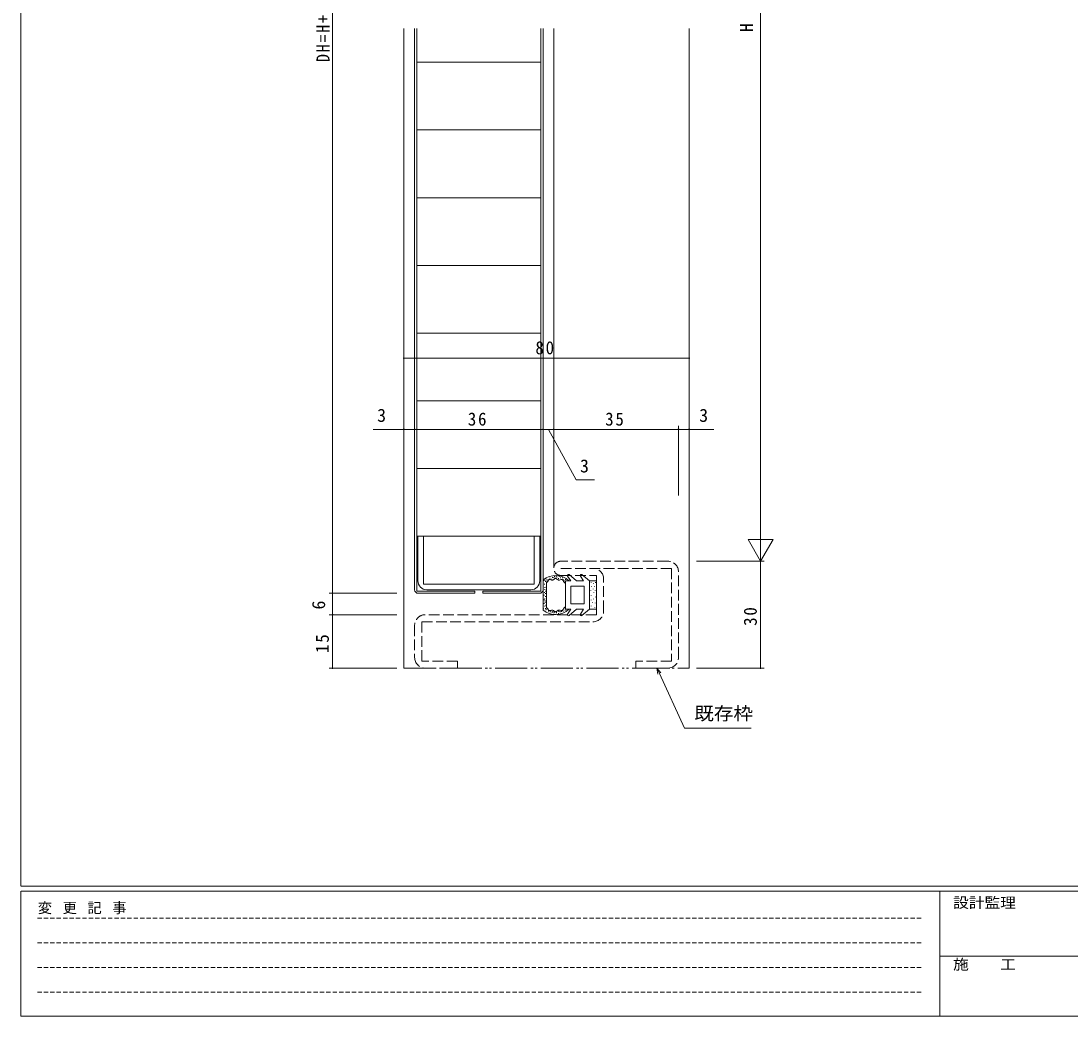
# Model space of a CAD drawing. Units: millimetres on the paper. Extents: x -420 to 373, y -297 to 267.
# Drawn here: x -417.7 to -123.3, y -297 to -17.8 of the extents above; entities that cross this region are included whole.
import ezdxf
from ezdxf.enums import TextEntityAlignment as Align

# ---------------------------------------------------------------- set-up
doc = ezdxf.new("R2010")
doc.units = ezdxf.units.MM
for name, pattern in [('DASHED1', [1.8, 1.2, -0.6]), ('DASHED3', [4, 3, -1]), ('DOUBLE_CHAIN2', [12.8, 9, -1, 0.6, -0.6, 0.6, -1])]:
    doc.linetypes.add(name, pattern=pattern)
for name, color, linetype, lineweight in [('0-1_USER1', 7, 'Continuous', 9), ('0-3_YKK_11', 7, 'DASHED3', 9), ('0-4_YKK_12', 2, 'DOUBLE_CHAIN2', 9), ('0-5_YSS_K', 4, 'Continuous', 9), ('0-7_YKK_D', 6, 'Continuous', 9)]:
    doc.layers.add(name, color=color, linetype=linetype, lineweight=lineweight)
doc.styles.add('ＭＳ ゴシック', font='')
doc.styles.get('ＭＳ ゴシック').set_extended_font_data('MS Gothic')

msp = doc.modelspace()

# ---------------------------------------------------------------- linework, layer by layer
at = {"layer": '0-1_USER1'}
for p, q in [((-417.7, -260.6), (-417.7, 264.4)), ((352.3, -260.6), (-417.7, -260.6)), ((-417.7, -297), (-417.7, -262)), ((314.5, -262), (-417.7, -262)), ((-160.1, -262), (-160.1, -297)), ((-160.1, -280.199), (-31.3, -280.199)), ((-417.7, -297), (314.5, -297))]:
    msp.add_line(p, q, dxfattribs=at)
at = {"layer": '0-1_USER1', "linetype": 'DASHED1'}
for p, q in [((-413.101, -269.512), (-164.909, -269.512)), ((-413.101, -276.441), (-164.909, -276.441)), ((-413.101, -283.37), (-164.909, -283.37)), ((-413.101, -290.298), (-164.909, -290.298))]:
    msp.add_line(p, q, dxfattribs=at)
at = {"layer": '0-3_YKK_11', "linetype": 'Continuous'}
for p, q in [((-304.825, -162.391), (-306.425, -162.391)), ((-306.425, -162.391), (-306.425, -174.891)), ((-304.825, -175.791), (-304.825, -162.391)), ((-272.225, -162.391), (-273.825, -162.391)), ((-273.825, -162.391), (-273.825, -175.791)), ((-272.225, -174.891), (-272.225, -162.391)), ((-273.825, -175.791), (-304.825, -175.791)), ((-303.925, -177.391), (-274.725, -177.391))]:
    msp.add_line(p, q, dxfattribs=at)
at = {"layer": '0-3_YKK_11'}
for p, q in [((-236.325, -169.391), (-266.325, -169.391)), ((-266.325, -171.391), (-235.325, -171.391)), ((-266.325, -173.391), (-256.325, -173.391)), ((-256.325, -173.391), (-256.325, -184.391)), ((-235.325, -171.391), (-235.325, -197.391)), ((-233.325, -196.391), (-233.325, -172.391)), ((-254.325, -183.391), (-254.325, -174.391)), ((-256.325, -184.391), (-304.325, -184.391)), ((-307.325, -187.391), (-307.325, -196.391)), ((-305.325, -197.391), (-305.325, -186.391)), ((-305.325, -186.391), (-257.325, -186.391)), ((-295.325, -197.391), (-305.325, -197.391)), ((-304.325, -199.391), (-295.325, -199.391)), ((-295.325, -199.391), (-295.325, -197.391)), ((-245.325, -197.391), (-245.325, -199.391)), ((-235.325, -197.391), (-245.325, -197.391)), ((-245.325, -199.391), (-236.325, -199.391))]:
    msp.add_line(p, q, dxfattribs=at)
for centre, radius, start, end in [((-266.325, -171.391), 2, 89.99997, 270), ((-236.325, -172.391), 3, 0, 89.99997), ((-257.325, -174.391), 3, 0, 89.99997), ((-304.325, -187.391), 3, 89.99997, 180.00002), ((-257.325, -183.391), 3, 270, 0), ((-304.325, -196.391), 3, 180.00002, 270), ((-236.325, -196.391), 3, 270, 0)]:
    msp.add_arc(centre, radius, start, end, dxfattribs=at)
at = {"layer": '0-3_YKK_11', "linetype": 'Continuous'}
for centre, start, end in [((-303.925, -174.891), 180, 269.99998), ((-274.725, -174.891), 270, 359.99998)]:
    msp.add_arc(centre, 2.5, start, end, dxfattribs=at)
at = {"layer": '0-4_YKK_12', "linetype": 'Continuous'}
for p, q in [((-310.325, -199.391), (-310.325, -19.891)), ((-268.325, -170.903), (-268.325, -19.891)), ((-230.325, -199.391), (-230.325, -19.891))]:
    msp.add_line(p, q, dxfattribs=at)
at = {"layer": '0-4_YKK_12'}
msp.add_line((-310.325, -199.391), (-230.325, -199.391), dxfattribs=at)
at = {"layer": '0-5_YSS_K'}
for p, q in [((-307.325, -177.391), (-307.325, -19.891)), ((-306.725, -177.791), (-306.725, -19.891)), ((-271.925, -177.791), (-271.925, -19.891)), ((-271.325, -177.391), (-271.325, -19.891)), ((-306.725, -29.391), (-271.925, -29.391)), ((-306.725, -48.391), (-271.925, -48.391)), ((-306.725, -67.391), (-271.925, -67.391)), ((-306.725, -86.391), (-271.925, -86.391)), ((-306.725, -105.391), (-271.925, -105.391)), ((-306.725, -124.391), (-271.925, -124.391)), ((-306.725, -143.391), (-271.925, -143.391)), ((-306.725, -162.391), (-271.925, -162.391)), ((-268.131, -173.76), (-268.131, -173.56)), ((-267.594, -173.724), (-267.594, -173.524)), ((-266.842, -173.772), (-266.842, -173.572)), ((-263.545, -174.891), (-264.446, -173.544)), ((-261.925, -174.891), (-264.004, -173.147)), ((-259.945, -174.891), (-260.846, -173.544)), ((-258.325, -174.891), (-260.404, -173.147)), ((-271.325, -174.649), (-271.325, -183.134)), ((-271.292, -175.287), (-271.292, -175.087)), ((-271.029, -174.858), (-271.029, -174.658)), ((-270.917, -175.968), (-270.917, -175.768)), ((-270.631, -175.164), (-270.631, -174.964)), ((-270.528, -174.977), (-270.528, -174.777)), ((-270.452, -176.808), (-270.452, -176.608)), ((-270.421, -174.559), (-270.421, -174.359)), ((-270.214, -175.316), (-270.325, -175.372)), ((-270.325, -182.411), (-270.325, -175.372)), ((-270.166, -175.28), (-270.214, -175.316)), ((-270.182, -175.096), (-270.182, -174.896)), ((-270.121, -175.238), (-270.166, -175.28)), ((-270.041, -175.138), (-270.121, -175.238)), ((-269.907, -174.906), (-270.041, -175.138)), ((-269.944, -174.691), (-269.944, -174.491)), ((-269.779, -174.688), (-269.907, -174.906)), ((-269.707, -174.604), (-269.779, -174.688)), ((-269.667, -174.573), (-269.707, -174.604)), ((-269.624, -174.549), (-269.667, -174.573)), ((-269.578, -174.534), (-269.624, -174.549)), ((-269.528, -174.528), (-269.578, -174.534)), ((-269.419, -174.535), (-269.528, -174.528)), ((-269.301, -174.561), (-269.419, -174.535)), ((-269.407, -174.285), (-269.407, -174.085)), ((-269.177, -174.597), (-269.301, -174.561)), ((-268.918, -174.667), (-269.177, -174.597)), ((-269.025, -174.5), (-269.025, -174.3)), ((-268.789, -174.683), (-268.918, -174.667)), ((-268.664, -174.674), (-268.789, -174.683)), ((-268.691, -174.082), (-268.691, -173.882)), ((-268.545, -174.635), (-268.664, -174.674)), ((-268.432, -174.572), (-268.545, -174.635)), ((-268.22, -174.41), (-268.432, -174.572)), ((-268.274, -174.058), (-268.274, -173.858)), ((-268.02, -174.259), (-268.22, -174.41)), ((-267.922, -174.211), (-268.02, -174.259)), ((-267.874, -174.197), (-267.922, -174.211)), ((-267.825, -174.191), (-267.874, -174.197)), ((-267.777, -174.195), (-267.825, -174.191)), ((-267.728, -174.208), (-267.777, -174.195)), ((-267.63, -174.254), (-267.728, -174.208)), ((-267.53, -174.322), (-267.63, -174.254)), ((-267.428, -174.402), (-267.53, -174.322)), ((-267.451, -173.927), (-267.451, -173.727)), ((-267.215, -174.565), (-267.428, -174.402)), ((-267.103, -174.631), (-267.215, -174.565)), ((-266.987, -174.674), (-267.103, -174.631)), ((-266.865, -174.689), (-266.987, -174.674)), ((-266.95, -174.333), (-266.95, -174.133)), ((-266.74, -174.68), (-266.865, -174.689)), ((-266.488, -174.621), (-266.74, -174.68)), ((-266.245, -174.558), (-266.488, -174.621)), ((-266.429, -174.13), (-266.429, -173.93)), ((-266.132, -174.543), (-266.245, -174.558)), ((-266.078, -174.543), (-266.132, -174.543)), ((-266.027, -174.549), (-266.078, -174.543)), ((-265.978, -174.562), (-266.027, -174.549)), ((-265.931, -174.582), (-265.978, -174.562)), ((-265.844, -174.641), (-265.931, -174.582)), ((-265.866, -174.188), (-265.866, -173.988)), ((-265.765, -174.72), (-265.844, -174.641)), ((-265.692, -174.818), (-265.765, -174.72)), ((-265.559, -175.053), (-265.692, -174.818)), ((-265.69, -174.669), (-265.69, -174.469)), ((-265.436, -175.316), (-265.559, -175.053)), ((-265.361, -174.962), (-265.361, -174.762)), ((-265.025, -174.891), (-265.025, -178.891)), ((-263.545, -174.891), (-265.025, -174.891)), ((-264.986, -174.61), (-264.986, -174.41)), ((-259.825, -176.391), (-263.525, -176.391)), ((-263.525, -181.391), (-263.525, -176.391)), ((-259.945, -174.891), (-261.925, -174.891)), ((-259.825, -181.391), (-259.825, -176.391)), ((-256.325, -174.891), (-258.325, -174.891)), ((-258.325, -174.891), (-258.325, -182.891)), ((-258.325, -174.891), (-258.325, -182.891)), ((-257.8, -175.487), (-257.8, -175.387)), ((-257.687, -176.609), (-257.687, -176.509)), ((-257.202, -175.749), (-257.202, -175.649)), ((-257.202, -175.749), (-257.202, -175.649)), ((-256.903, -176.46), (-256.903, -176.36)), ((-256.641, -175.413), (-256.641, -175.313)), ((-256.325, -182.891), (-256.325, -174.891)), ((-306.725, -177.791), (-290.425, -177.791)), ((-290.425, -178.391), (-306.325, -178.391)), ((-290.425, -177.791), (-290.425, -178.391)), ((-288.225, -177.791), (-288.225, -178.391)), ((-271.925, -177.791), (-288.225, -177.791)), ((-288.225, -178.391), (-272.325, -178.391)), ((-271.006, -179.024), (-271.006, -178.824)), ((-270.935, -178.291), (-270.935, -178.091)), ((-270.846, -176.879), (-270.846, -176.679)), ((-270.792, -177.469), (-270.792, -177.269)), ((-270.649, -177.898), (-270.649, -177.698)), ((-270.595, -178.577), (-270.595, -178.377)), ((-270.595, -179.364), (-270.595, -179.164)), ((-265.025, -182.891), (-265.025, -178.891)), ((-257.912, -177.656), (-257.912, -177.556)), ((-257.8, -179.077), (-257.8, -178.977)), ((-257.239, -177.282), (-257.239, -177.182)), ((-257.09, -178.254), (-257.09, -178.154)), ((-256.716, -177.656), (-256.716, -177.556)), ((-256.641, -179.45), (-256.641, -179.35)), ((-271.024, -181.365), (-271.024, -181.165)), ((-270.971, -180.293), (-270.971, -180.093)), ((-270.828, -180.025), (-270.828, -179.825)), ((-270.828, -182.098), (-270.828, -181.898)), ((-270.756, -181.097), (-270.756, -180.897)), ((-270.738, -180.65), (-270.738, -180.45)), ((-270.542, -181.812), (-270.542, -181.612)), ((-270.325, -182.411), (-270.214, -182.467)), ((-270.214, -182.467), (-270.166, -182.503)), ((-270.166, -182.503), (-270.121, -182.545)), ((-265.559, -182.73), (-265.436, -182.467)), ((-259.825, -181.391), (-263.525, -181.391)), ((-257.837, -180.31), (-257.837, -180.21)), ((-257.837, -181.993), (-257.837, -181.893)), ((-257.426, -181.021), (-257.426, -180.921)), ((-257.164, -180.049), (-257.164, -179.949)), ((-256.828, -182.404), (-256.828, -182.304)), ((-256.716, -181.208), (-256.716, -181.108)), ((-271.172, -182.874), (-271.172, -182.674)), ((-270.624, -182.778), (-270.624, -182.578)), ((-270.54, -183.124), (-270.54, -182.924)), ((-270.242, -182.933), (-270.242, -182.733)), ((-270.121, -182.545), (-270.041, -182.645)), ((-270.041, -182.645), (-269.907, -182.877)), ((-269.907, -182.877), (-269.779, -183.095)), ((-269.801, -183.458), (-269.801, -183.258)), ((-269.779, -183.095), (-269.707, -183.179)), ((-269.707, -183.179), (-269.667, -183.21)), ((-269.667, -183.21), (-269.624, -183.234)), ((-269.624, -183.234), (-269.578, -183.248)), ((-269.578, -183.248), (-269.528, -183.255)), ((-269.528, -183.255), (-269.419, -183.248)), ((-269.419, -183.248), (-269.302, -183.222)), ((-269.335, -183.399), (-269.335, -183.199)), ((-269.324, -183.673), (-269.324, -183.473)), ((-269.302, -183.222), (-269.177, -183.186)), ((-269.177, -183.186), (-268.918, -183.116)), ((-269.097, -183.434), (-269.097, -183.234)), ((-268.918, -183.116), (-268.789, -183.1)), ((-268.789, -183.1), (-268.664, -183.109)), ((-268.727, -183.84), (-268.727, -183.64)), ((-268.664, -183.109), (-268.545, -183.147)), ((-268.596, -183.566), (-268.596, -183.366)), ((-268.545, -183.147), (-268.432, -183.21)), ((-268.432, -183.21), (-268.22, -183.372)), ((-268.333, -183.971), (-268.333, -183.771)), ((-268.22, -183.372), (-268.02, -183.523)), ((-268.143, -183.768), (-268.143, -183.568)), ((-268.02, -183.523), (-267.922, -183.572)), ((-267.922, -183.572), (-267.874, -183.586)), ((-267.874, -183.586), (-267.825, -183.591)), ((-267.825, -183.591), (-267.777, -183.587)), ((-267.777, -183.587), (-267.728, -183.575)), ((-267.728, -183.575), (-267.63, -183.528)), ((-267.63, -183.528), (-267.53, -183.461)), ((-267.57, -183.983), (-267.57, -183.783)), ((-267.546, -183.804), (-267.546, -183.604)), ((-267.53, -183.461), (-267.428, -183.38)), ((-267.428, -183.38), (-267.215, -183.217)), ((-267.215, -183.217), (-267.103, -183.152)), ((-267.103, -183.152), (-266.987, -183.109)), ((-267.021, -183.411), (-267.021, -183.211)), ((-266.987, -183.109), (-266.865, -183.094)), ((-266.938, -184.174), (-266.938, -183.974)), ((-266.865, -183.094), (-266.74, -183.103)), ((-266.854, -183.637), (-266.854, -183.437)), ((-266.74, -183.103), (-266.488, -183.162)), ((-266.522, -183.642), (-266.522, -183.442)), ((-266.488, -183.162), (-266.245, -183.225)), ((-266.245, -183.225), (-266.132, -183.24)), ((-266.132, -183.24), (-266.078, -183.24)), ((-266.1, -183.596), (-266.1, -183.396)), ((-266.078, -183.24), (-266.027, -183.234)), ((-266.027, -183.234), (-265.978, -183.22)), ((-265.978, -183.22), (-265.931, -183.2)), ((-265.931, -183.2), (-265.844, -183.142)), ((-265.844, -183.142), (-265.765, -183.062)), ((-265.765, -183.062), (-265.692, -182.965)), ((-265.713, -183.537), (-265.713, -183.337)), ((-265.692, -182.965), (-265.559, -182.73)), ((-265.091, -183.208), (-265.091, -183.008)), ((-263.545, -182.891), (-265.025, -182.891)), ((-263.545, -182.891), (-264.446, -184.239)), ((-261.925, -182.891), (-264.004, -184.636)), ((-259.945, -182.891), (-261.925, -182.891)), ((-259.945, -182.891), (-260.846, -184.239)), ((-258.325, -182.891), (-260.404, -184.636)), ((-258.325, -182.891), (-256.325, -182.891))]:
    msp.add_line(p, q, dxfattribs=at)
for centre, radius, start, end in [((-267.825, -178.891), 5.5, 46.65823, 129.51962), ((-264.197, -173.377), 0.3, 49.99756, 213.78885), ((-260.597, -173.377), 0.3, 49.99756, 213.78885), ((-267.825, -178.891), 4.3, 49.3705, 56.24989), ((-306.325, -177.391), 1, 180, 270), ((-272.325, -177.391), 1, 270, 0), ((-267.825, -178.891), 4.3, 303.74989, 310.62927), ((-267.825, -178.891), 5.5, 230.48035, 313.34175), ((-264.197, -184.406), 0.3, 146.21114, 310.00243), ((-260.597, -184.406), 0.3, 146.21114, 310.00243)]:
    msp.add_arc(centre, radius, start, end, dxfattribs=at)
at = {"layer": '0-7_YKK_D'}
for p, q in [((-330.325, 141.609), (-330.325, -178.391)), ((-210.325, 123.609), (-210.325, -162.391)), ((-310.325, -103.391), (-310.325, -113.391)), ((-230.325, -103.391), (-230.325, -113.391)), ((-310.325, -112.391), (-230.325, -112.391)), ((-310.325, -150.974), (-310.325, -131.391)), ((-307.325, -150.974), (-307.325, -131.391)), ((-307.325, -150.974), (-307.325, -131.391)), ((-307.325, -132.391), (-271.325, -132.391)), ((-271.325, -150.974), (-271.325, -131.391)), ((-271.325, -150.974), (-271.325, -131.391)), ((-271.325, -132.391), (-268.325, -132.391)), ((-269.825, -132.391), (-262.044, -146.582)), ((-268.325, -150.974), (-268.325, -131.391)), ((-268.325, -150.974), (-268.325, -131.391)), ((-268.325, -132.391), (-233.325, -132.391)), ((-233.325, -150.974), (-233.325, -131.391)), ((-233.325, -150.974), (-233.325, -131.391)), ((-230.325, -150.974), (-230.325, -131.391)), ((-262.044, -146.582), (-256.844, -146.582)), ((-210.325, -169.391), (-210.325, -157.267)), ((-210.325, -169.391), (-213.825, -163.329)), ((-206.825, -163.329), (-213.825, -163.329)), ((-210.325, -169.391), (-206.825, -163.329)), ((-228.325, -169.391), (-209.325, -169.391)), ((-228.325, -169.391), (-209.325, -169.391)), ((-210.325, -169.391), (-210.325, -199.391)), ((-312.325, -178.391), (-331.325, -178.391)), ((-312.325, -178.391), (-331.325, -178.391)), ((-330.325, -178.391), (-330.325, -184.391)), ((-312.325, -184.391), (-331.325, -184.391)), ((-312.325, -184.391), (-331.325, -184.391)), ((-330.325, -184.391), (-330.325, -199.391)), ((-312.325, -199.391), (-331.325, -199.391)), ((-239.405, -199.391), (-238.693, -200.935)), ((-239.405, -199.391), (-238.279, -200.745)), ((-239.107, -201.126), (-239.405, -199.391)), ((-228.325, -199.391), (-209.325, -199.391)), ((-238.693, -200.935), (-231.63, -216.263)), ((-231.63, -216.263), (-212.93, -216.263))]:
    msp.add_line(p, q, dxfattribs=at)
for points in [[(-307.325, -132.391), (-310.325, -132.391), (-318.925, -132.391)], [(-233.325, -132.391), (-230.325, -132.391), (-223.425, -132.391)]]:
    msp.add_lwpolyline(points, dxfattribs=at)
for centre, start, end in [((-310.325, -112.391), 0, 180), ((-310.325, -112.391), 180, 0), ((-230.325, -112.391), 0, 180), ((-230.325, -112.391), 180, 0), ((-310.325, -132.391), 0, 180), ((-310.325, -132.391), 180, 0), ((-307.325, -132.391), 0, 180), ((-307.325, -132.391), 0, 180), ((-307.325, -132.391), 180, 0), ((-307.325, -132.391), 180, 0), ((-271.325, -132.391), 0, 180), ((-271.325, -132.391), 0, 180), ((-271.325, -132.391), 180, 0), ((-271.325, -132.391), 180, 0), ((-268.325, -132.391), 0, 180), ((-268.325, -132.391), 0, 180), ((-268.325, -132.391), 180, 0), ((-268.325, -132.391), 180, 0), ((-233.325, -132.391), 0, 180), ((-233.325, -132.391), 0, 180), ((-233.325, -132.391), 180, 0), ((-233.325, -132.391), 180, 0), ((-230.325, -132.391), 0, 180), ((-230.325, -132.391), 180, 0), ((-330.325, -178.391), 90, 270), ((-330.325, -178.391), 90, 270), ((-330.325, -178.391), 270, 90), ((-330.325, -178.391), 270, 90), ((-330.325, -184.391), 90, 270), ((-330.325, -184.391), 90, 270), ((-330.325, -184.391), 270, 90), ((-330.325, -184.391), 270, 90), ((-330.325, -199.391), 90, 270), ((-330.325, -199.391), 270, 90), ((-210.325, -199.391), 90, 270), ((-210.325, -199.391), 270, 90)]:
    msp.add_arc(centre, 0.106, start, end, dxfattribs=at)

# ---------------------------------------------------------------- texts
at = {"layer": '0-1_USER1', "style": 'ＭＳ ゴシック', "width": 1.1}
for s, p in [('設計監理', (-156.331, -267.533)), ('施\u3000\u3000工', (-156.331, -284.854))]:
    msp.add_text(s, height=2.933, dxfattribs=at).set_placement(p, align=Align.BOTTOM_LEFT)
at = {"layer": '0-1_USER1', "insert": (-412.986, -268.447), "char_height": 2.933, "attachment_point": 7, "style": 'ＭＳ ゴシック'}
msp.add_mtext('\\T1.16;変\\~更\\~記\\~事', dxfattribs=at)
at = {"layer": '0-7_YKK_D', "color": 3, "style": 'ＭＳ ゴシック'}
for s, p in [('H', (-211.325, -20.939)), ('6', (-331.325, -182.951))]:
    msp.add_text(s, height=3.666, rotation=90, dxfattribs=at).set_placement(p, align=Align.BOTTOM_LEFT)
for p in [(-317.836, -131.391), (-227.536, -131.391), (-260.954, -145.582)]:
    msp.add_text('3', height=3.666, dxfattribs=at).set_placement(p, align=Align.BOTTOM_LEFT)
at = {"layer": '0-7_YKK_D', "color": 3, "style": 'ＭＳ ゴシック', "width": 1.1}
msp.add_text('既存枠', height=3.666, dxfattribs=at).set_placement((-228.93, -215.065), align=Align.BOTTOM_LEFT)
at = {"layer": '0-7_YKK_D', "color": 3, "char_height": 3.666, "attachment_point": 7, "rotation": 90, "style": 'ＭＳ ゴシック'}
for s, insert in [('\\T1.22;\\W0.9;DH=H+20', (-331.125, -29.331)), ('\\T1.21;\\W0.95;30', (-211.325, -187.522)), ('\\T1.21;\\W0.95;15', (-331.325, -195.132))]:
    msp.add_mtext(s, dxfattribs=dict(at, insert=insert))
at = {"layer": '0-7_YKK_D', "color": 3, "char_height": 3.666, "attachment_point": 7, "style": 'ＭＳ ゴシック'}
for s, insert in [('\\T1.21;\\W0.95;80', (-273.456, -111.391)), ('\\T1.21;\\W0.95;36', (-292.408, -131.391)), ('\\T1.21;\\W0.95;35', (-253.895, -131.391))]:
    msp.add_mtext(s, dxfattribs=dict(at, insert=insert))

doc.saveas('drawing.dxf')
